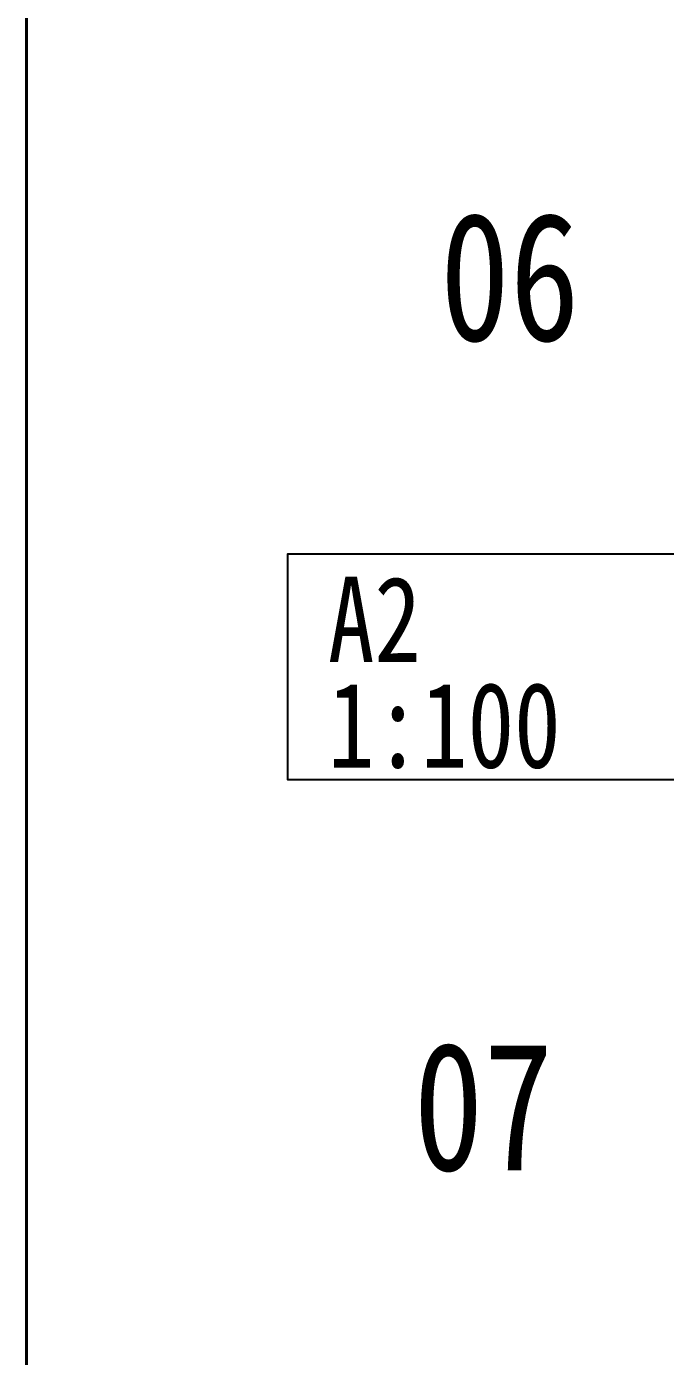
# Model space of a CAD drawing. Extents: x 1725261 to 1937680, y 860327 to 1571294.
# Drawn here: x 1739683 to 1789972, y 1006692 to 1111435 of the extents above; entities that cross this region are included whole.
import ezdxf

# ---------------------------------------------------------------- set-up
doc = ezdxf.new("R2010")
doc.units = 0
doc.header["$LTSCALE"] = 1000
doc.header["$MEASUREMENT"] = 0
doc.layers.add('text', color=7, linetype='Continuous')
doc.layers.add('ZC', color=6, linetype='Continuous', lineweight=40)
doc.styles.add('黑体', font='simhei.ttf')

msp = doc.modelspace()

# ---------------------------------------------------------------- linework, layer by layer
at = {"layer": 'text', "color": 2}
msp.add_lwpolyline([(1791250.9, 1052102), (1760250.9, 1052102), (1760250.9, 1069910.3), (1791250.9, 1069910.3)], close=True, dxfattribs=at)
at = {"layer": 'ZC', "color": 8}
msp.add_lwpolyline([(1739683.5, 1571293.5), (1937680, 1571293.5), (1937680, 938724.9), (1739683.5, 938724.9)], close=True, dxfattribs=at)

# ---------------------------------------------------------------- texts
at = {"layer": 'text', "color": 1, "style": '黑体', "width": 0.8}
for s, p in [('06', (1772229.2, 1086701.2)), ('07', (1770149.1, 1021348.9))]:
    msp.add_text(s, height=10094.18, dxfattribs=at).set_placement(p)
at = {"layer": 'text', "color": 2, "style": '黑体', "width": 0.8}
for s, p in [('A2', (1763404.1, 1061384.7)), ('1:100', (1763414, 1053058.6))]:
    msp.add_text(s, height=6729.45, dxfattribs=at).set_placement(p)

doc.saveas('drawing.dxf')
